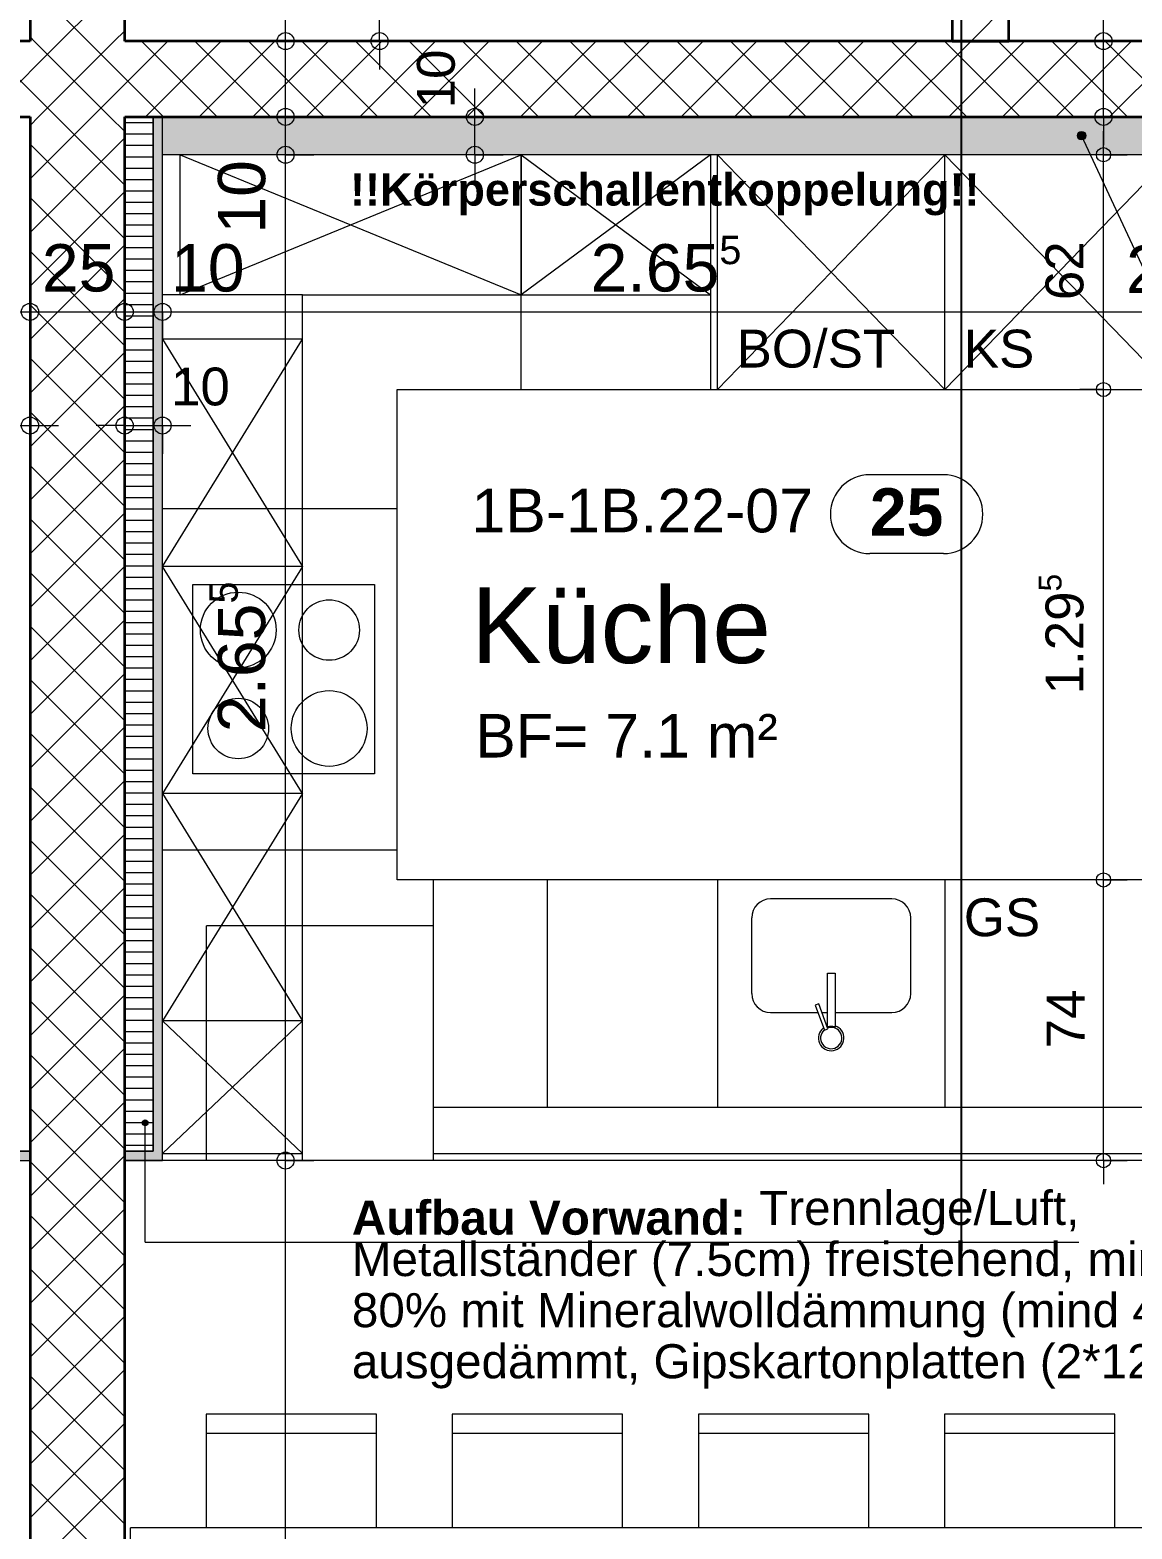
# Model space of a CAD drawing. Header units: metres. Extents: x 0.003 to 0.843, y 0.003 to 0.597.
# Drawn here: x 0.4719 to 0.5301, y 0.2022 to 0.2813 of the extents above; entities that cross this region are included whole.
import ezdxf

# ---------------------------------------------------------------- set-up
doc = ezdxf.new("R2010")
doc.units = ezdxf.units.M
for name, pattern in [('AUSGEZOGEN', [0]), ('LINIE_23', [0.0079, 0.004, -0.0013, 0, -0.0013, 0, -0.0013]), ('STRICHLINIE', [19.049999999999997, 12.7, -6.35]), ('STRICHPUNKT', [25.4, 12.7, -6.35, 0, -6.35])]:
    doc.linetypes.add(name, pattern=pattern)
for name, color, linetype, lineweight in [('Bauachsen grob', 7, 'STRICHPUNKT', 13), ('Detailmasse', 7, 'AUSGEZOGEN', 13), ('Kueche', 7, 'AUSGEZOGEN', 18), ('Leichtbauwaende', 7, 'AUSGEZOGEN', 18), ('Moebel', 253, 'AUSGEZOGEN', 13), ('Raumbezeichnung', 7, 'AUSGEZOGEN', 18), ('Sanitaer Vermassung', 251, 'AUSGEZOGEN', 18), ('Text Werkplan Ausfuehrung', 7, 'AUSGEZOGEN', 25), ('Wand Beton bewehrt', 7, 'AUSGEZOGEN', 35), ('Wand Mauerwerk tragend', 7, 'AUSGEZOGEN', 35), ('Werkplan- Ausfuehrungsmasse', 7, 'AUSGEZOGEN', 13)]:
    doc.layers.add(name, color=color, linetype=linetype, lineweight=lineweight)
doc.styles.add('ARIAL', font='ARIAL.TTF')

msp = doc.modelspace()

# ---------------------------------------------------------------- hatches: boundary and pattern name
at = {"layer": 'Leichtbauwaende', "linetype": 'AUSGEZOGEN', "lineweight": 13}
for color, points in [(9, [(0.4788599893637004, 0.2221199951022864), (0.4788599893637004, 0.2767399938814342), (0.4783599893748764, 0.2767399938814342), (0.4783599893748764, 0.2221199951022864)]), (254, [(0.4788599893637004, 0.2767399938814342), (0.4788599893637004, 0.2747399939261377), (0.5319599881768231, 0.2747399939261377), (0.5319599881768231, 0.2767399938814342)]), (9, [(0.4718599895201626, 0.2221199951022864), (0.4698599895648662, 0.2221199951022864), (0.4698599895648662, 0.2216199951134623), (0.4718599895201626, 0.2216199951134623)]), (9, [(0.4788599893637004, 0.2221199951022864), (0.4768599894084039, 0.2221199951022864), (0.4768599894084039, 0.2216199951134623), (0.4788599893637004, 0.2216199951134623)])]:
    msp.add_hatch(color=color, dxfattribs=at).paths.add_polyline_path(points)
at = {"layer": 'Text Werkplan Ausfuehrung', "linetype": 'AUSGEZOGEN', "lineweight": 13}
for points in [[(0.5271833247122121, 0.2757685235769121), (0.527534239204557, 0.2759317009419118), (0.5274266381736182, 0.2759709949174691)], [(0.5271833247122121, 0.2757685235769121), (0.5274266381736182, 0.2759709949174691), (0.527222618682944, 0.2758761246182279)], [(0.5272021972588862, 0.2756532312214877), (0.527534239204557, 0.2759317009419118), (0.5271833247122121, 0.2757685235769121)], [(0.5272021972588862, 0.2756532312214877), (0.5276102375892496, 0.2758429724472701), (0.527534239204557, 0.2759317009419118)], [(0.5272781950114533, 0.2755645040862378), (0.5276102375892496, 0.2758429724472701), (0.5272021972588862, 0.2756532312214877)], [(0.527222618682944, 0.2758761246182279), (0.5274266381736182, 0.2759709949174691), (0.5273113471775857, 0.2759521230029205)], [(0.5272781950114533, 0.2755645040862378), (0.5276291095037983, 0.2757276814512374), (0.5276102375892496, 0.2758429724472701)], [(0.5273857960479437, 0.2755252101258829), (0.5276291095037983, 0.2757276814512374), (0.5272781950114533, 0.2755645040862378)], [(0.5273857960479437, 0.2755252101258829), (0.5275898155386181, 0.2756200804251241), (0.5276291095037983, 0.2757276814512374)], [(0.5275898155386181, 0.2756200804251241), (0.5273857960479437, 0.2755252101258829), (0.5275010884033681, 0.2755440826725569)], [(0.4777948451647849, 0.2236199950687588), (0.478094844171954, 0.2236199950687588), (0.4780738441709566, 0.2236949950723211)], [(0.4777948451647849, 0.2236199950687588), (0.4780738441709566, 0.2236949950723211), (0.4778158451657823, 0.2236949950723211)], [(0.4778158451657823, 0.2235449960646472), (0.478094844171954, 0.2236199950687588), (0.4777948451647849, 0.2236199950687588)], [(0.4778158451657823, 0.2236949950723211), (0.4780738441709566, 0.2236949950723211), (0.4780198441760211, 0.2237489950748859)], [(0.4778158451657823, 0.2236949950723211), (0.4780198441760211, 0.2237489950748859), (0.4778698451683471, 0.2237489950748859)], [(0.4778158451657823, 0.2235449960646472), (0.4780738441709566, 0.2235449960646472), (0.478094844171954, 0.2236199950687588)], [(0.4778698451683471, 0.2234909960697117), (0.4780738441709566, 0.2235449960646472), (0.4778158451657823, 0.2235449960646472)], [(0.4778698451683471, 0.2237489950748859), (0.4780198441760211, 0.2237489950748859), (0.4779448451719095, 0.2237699950758834)], [(0.4778698451683471, 0.2234909960697117), (0.4780198441760211, 0.2234909960697117), (0.4780738441709566, 0.2235449960646472)], [(0.4780198441760211, 0.2234909960697117), (0.4778698451683471, 0.2234909960697117), (0.4779448451719095, 0.2234699960687143)]]:
    msp.add_hatch(color=7, dxfattribs=at).paths.add_polyline_path(points)

# ---------------------------------------------------------------- linework, layer by layer
at = {"layer": 'Bauachsen grob', "color": 32, "linetype": 'LINIE_23', "lineweight": 25, "true_color": 0xc36e14}
msp.add_line((0.5210599884204571, 0.01553999971970916), (0.5210599884204571, 0.5826399870440364), dxfattribs=at)
at = {"layer": 'Detailmasse', "color": 240, "linetype": 'AUSGEZOGEN', "lineweight": 13}
for p, q in [((0.495359988994897, 0.2767399938814342), (0.495359988994897, 0.2782399938944727)), ((0.495359988994897, 0.2767399938814342), (0.4938599889818585, 0.2767399938814342)), ((0.495359988994897, 0.2767399938814342), (0.4968599859866953, 0.2767399938814342)), ((0.495359988994897, 0.2767399938814342), (0.495359988994897, 0.2767399938814342)), ((0.495359988994897, 0.2747399939261377), (0.495359988994897, 0.2767399938814342)), ((0.495359988994897, 0.2747399939261377), (0.4938599889818585, 0.2747399939261377)), ((0.495359988994897, 0.2747399939261377), (0.4968599859866953, 0.2747399939261377)), ((0.495359988994897, 0.2747399939261377), (0.495359988994897, 0.2747399939261377)), ((0.495359988994897, 0.2747399939261377), (0.495359988994897, 0.2732399969343395)), ((0.4718599895201626, 0.26043987120054), (0.4718599895201626, 0.2619398712135785)), ((0.4768599894084039, 0.26043987120054), (0.4768599894084039, 0.2619398712135785)), ((0.4788599893637004, 0.26043987120054), (0.4788599893637004, 0.2619398712135785)), ((0.469859989564866, 0.26043987120054), (0.4718599895201626, 0.26043987120054)), ((0.4718599895201626, 0.26043987120054), (0.4718599895201626, 0.2589398742087418)), ((0.4718599895201626, 0.26043987120054), (0.4718599895201626, 0.26043987120054)), ((0.4718599895201626, 0.26043987120054), (0.4733599895332011, 0.26043987120054)), ((0.4768599894084039, 0.26043987120054), (0.4753599924166057, 0.26043987120054)), ((0.4768599894084039, 0.26043987120054), (0.4768599894084039, 0.2589398742087418)), ((0.4768599894084039, 0.26043987120054), (0.4768599894084039, 0.26043987120054)), ((0.4768599894084039, 0.26043987120054), (0.4788599893637004, 0.26043987120054)), ((0.4788599893637004, 0.26043987120054), (0.4788599893637004, 0.2589398742087418)), ((0.4788599893637004, 0.26043987120054), (0.4788599893637004, 0.26043987120054)), ((0.4788599893637004, 0.26043987120054), (0.4803599893767389, 0.26043987120054))]:
    msp.add_line(p, q, dxfattribs=at)
for centre in [(0.495359988994897, 0.2767399938814342), (0.495359988994897, 0.2747399939261377), (0.4718599895201626, 0.26043987120054), (0.4768599894084039, 0.26043987120054), (0.4788599893637004, 0.26043987120054)]:
    msp.add_circle(centre, 0.0004500000039115548, dxfattribs=at)
at = {"layer": 'Kueche', "color": 7, "linetype": 'STRICHPUNKT', "lineweight": 18}
for p, q in [((0.4797999893426901, 0.2673399940915406), (0.4797999893426901, 0.2747399939261377)), ((0.4797999893426901, 0.2747399939261377), (0.4977999889403589, 0.2673399940915406)), ((0.4797999893426901, 0.2673399940915406), (0.4977999889403589, 0.2747399939261377)), ((0.4977999889403589, 0.2747399939261377), (0.4977999889403589, 0.2673399940915406)), ((0.4977999889403589, 0.2747399939261377), (0.5077999887168413, 0.2673399940915406)), ((0.5077999887168413, 0.2747399939261377), (0.4977999889403589, 0.2673399940915406)), ((0.4862599891982974, 0.2673399940915406), (0.4788599893637004, 0.2673399940915406)), ((0.4862599891982974, 0.2216199951134623), (0.4862599891982974, 0.2673399940915406)), ((0.4862599891982974, 0.2673399940915406), (0.5077999887168413, 0.2673399940915406)), ((0.4862599891982974, 0.2649999941438437), (0.4788599893637004, 0.2649999941438437)), ((0.4788599893637004, 0.2649999941438437), (0.4862599891982974, 0.2529999944120646)), ((0.4788599893637004, 0.2529999944120646), (0.4862599891982974, 0.2649999941438437)), ((0.4862599891982974, 0.2529999944120646), (0.4788599893637004, 0.2529999944120646)), ((0.4862599891982974, 0.2529999944120646), (0.4788599893637004, 0.2409999946802855)), ((0.4862599891982974, 0.2409999946802855), (0.4788599893637004, 0.2529999944120646)), ((0.4862599891982974, 0.2409999946802855), (0.4788599893637004, 0.2409999946802855)), ((0.4788599893637004, 0.2409999946802855), (0.4862599891982974, 0.2289999949485064)), ((0.4862599891982974, 0.2409999946802855), (0.4788599893637004, 0.2289999949485064)), ((0.4862599891982974, 0.2289999949485064), (0.4788599893637004, 0.2289999949485064)), ((0.4788599893637004, 0.2289999949485064), (0.4862599891982974, 0.2219999951049686)), ((0.4788599893637004, 0.2219999951049686), (0.4862599891982974, 0.2289999949485064)), ((0.4788599893637004, 0.2219999951049686), (0.4862599891982974, 0.2219999951049686))]:
    msp.add_line(p, q, dxfattribs=at)
at = {"layer": 'Kueche', "color": 7, "linetype": 'STRICHLINIE', "lineweight": 18}
for p, q in [((0.4977999889403589, 0.2623399942032993), (0.4977999889403589, 0.2747399939261377)), ((0.4912599890865388, 0.2560399943441153), (0.4788599893637004, 0.2560399943441153)), ((0.4788599893637004, 0.2380399947464466), (0.4912599890865388, 0.2380399947464466)), ((0.4931799890436238, 0.2216199951134623), (0.4931799890436238, 0.2364399947822094)), ((0.4991799889095134, 0.2364399947822094), (0.4991799889095134, 0.2244399950504303)), ((0.5081799887083478, 0.2364399947822094), (0.5081799887083478, 0.2244399950504303)), ((0.5081799887083478, 0.2364399947822094), (0.5081799887083478, 0.2244399950504303)), ((0.5201799884401267, 0.2364399947822094), (0.5201799884401267, 0.2244399950504303)), ((0.4811799893118449, 0.2216199951134623), (0.4811799893118449, 0.2340199948363006)), ((0.4931799890436238, 0.2340199948363006), (0.4811799893118449, 0.2340199948363006)), ((0.4931799890436238, 0.2244399950504303), (0.5321799881719057, 0.2244399950504303)), ((0.4931799890436238, 0.2219999951049686), (0.5321799881719058, 0.2219999951049686))]:
    msp.add_line(p, q, dxfattribs=at)
at = {"layer": 'Kueche', "color": 7, "linetype": 'AUSGEZOGEN', "lineweight": 18}
for p, q in [((0.5077999887168413, 0.2747399939261377), (0.5077999887168413, 0.2623399942032993)), ((0.5081799887083478, 0.2623399942032993), (0.5081799887083478, 0.2747399939261377)), ((0.5081799887083478, 0.2747399939261377), (0.5201799884401267, 0.2623399942032993)), ((0.5201799884401267, 0.2747399939261377), (0.5081799887083478, 0.2623399942032993)), ((0.5201799884401267, 0.2623399942032993), (0.5201799884401267, 0.2747399939261377)), ((0.5201799884401267, 0.2747399939261377), (0.5321799881719058, 0.2623399942032993)), ((0.5201799884401267, 0.2623399942032993), (0.5321799881719058, 0.2747399939261377)), ((0.5173799885027165, 0.2354399948045621), (0.5109799886457687, 0.2354399948045607)), ((0.5099799886681093, 0.2304399949163285), (0.5099799886681192, 0.2344399948269125)), ((0.5183799884803549, 0.2304399949163285), (0.5183799884803648, 0.2344399948269125)), ((0.5139799885787095, 0.2286654289160147), (0.5139799885787095, 0.2315137197523063)), ((0.5139799885787095, 0.2315137197523063), (0.5143799885697665, 0.2315137197522691)), ((0.5143799885697665, 0.2315137197522691), (0.5143799885697677, 0.2286654289159774)), ((0.5135240046283103, 0.2298946146079002), (0.5133360661115071, 0.2298262105901031)), ((0.5133360661115071, 0.2298262105901031), (0.5138152614656241, 0.2285096321809324)), ((0.5140004583368545, 0.2285855688176125), (0.5135240046283103, 0.2298946146079002)), ((0.51097998864576, 0.2294399949386989), (0.5134766371089597, 0.2294399949387421)), ((0.5136894726640128, 0.2294399949387599), (0.5139799885787095, 0.2294399949386302)), ((0.5143799885697677, 0.2294399949387412), (0.517379988502709, 0.2294399949386794)), ((0.5173799885027169, 0.2294399949386712), (0.5173799885027169, 0.2294399949386712)), ((0.513815261461992, 0.2285096321794422), (0.5140004583368545, 0.2285855688176125)), ((0.5139679283967704, 0.2286749441154075), (0.5139799885787072, 0.2286799395954199)), ((0.5140083534176841, 0.2286764029957176), (0.5139799885787095, 0.2286654289160147)), ((0.5143799885697677, 0.2286654289159774), (0.5143516237284066, 0.228676402995699))]:
    msp.add_line(p, q, dxfattribs=at)
at = {"layer": 'Kueche', "color": 7, "linetype": 'AUSGEZOGEN', "lineweight": 13}
for p, q in [((0.4912599890865388, 0.2364399947822094), (0.4912599890865388, 0.2623399942032993)), ((0.4912599890865388, 0.2623399942032993), (0.5325599881634122, 0.2623399942032993)), ((0.4804599893279377, 0.2520399944335223), (0.490059989113361, 0.2520399944335223)), ((0.4804599893279377, 0.2420399946570397), (0.4804599893279377, 0.2520399944335223)), ((0.490059989113361, 0.2520399944335223), (0.490059989113361, 0.2420399946570397)), ((0.490059989113361, 0.2420399946570397), (0.4804599893279377, 0.2420399946570397)), ((0.5325599881634122, 0.2364399947822094), (0.4912599890865388, 0.2364399947822094)), ((0.4161599907651544, 0.2216199951134623), (0.4718599895201626, 0.2216199951134623)), ((0.5325599881634122, 0.2216199951134623), (0.4768599894084039, 0.2216199951134623))]:
    msp.add_line(p, q, dxfattribs=at)
for centre, radius in [((0.4828599892742932, 0.2496399944871663), 0.001999999955296517), ((0.4876599891670048, 0.2496399944871663), 0.001599999964237213), ((0.4876599891670048, 0.2444399946033954), 0.001999999955296517), ((0.4828599892742932, 0.2444399946033954), 0.001599999964237213)]:
    msp.add_circle(centre, radius, dxfattribs=at)
at = {"layer": 'Kueche', "color": 7, "linetype": 'AUSGEZOGEN', "lineweight": 18}
for centre, radius, start, end in [((0.5109799886457763, 0.2344399948268473), 0.0009999999776482583, 90.00001001310517, 179.9999942727123), ((0.517379988502725, 0.2344399948269783), 0.0009999999776482583, 5.349557904768093e-05, 90.00000819187498), ((0.5109799886457664, 0.2304399949162638), 0.0009999999776482583, 180.0000826398204, 270.0000783149969), ((0.517379988502715, 0.2304399949163944), 0.0009999999776482583, 270.0000783150032, 6.033468006490831e-05), ((0.5141799885742634, 0.2280923135683583), 0.0006704687350138557, 127.3554516170562, 72.64454838299244), ((0.5141799885742454, 0.2280923135683583), 0.0005641439269301107, 130.7639961352766, 110.0000000000202), ((0.5141799885742454, 0.2280923135683583), 0.0006704687350138557, 107.3554516170487, 110.0000000000333), ((0.5141799885742634, 0.2282327757052502), 0.0004756719538802008, 68.84902340485522, 111.1509765952007)]:
    msp.add_arc(centre, radius, start, end, dxfattribs=at)
at = {"layer": 'Leichtbauwaende', "color": 7, "linetype": 'AUSGEZOGEN', "lineweight": 13}
for p, q in [((0.4718599895201626, 0.2767399938814342), (0.4703599895536902, 0.2767399938814342)), ((0.4718599895201627, 0.2221199951022864), (0.4718599895201626, 0.2767399938814342)), ((0.4783599893748764, 0.2767399938814342), (0.4768599894084039, 0.2767399938814342)), ((0.4768599894084039, 0.2767399938814342), (0.4768599894084039, 0.2221199951022864)), ((0.4783599881951059, 0.2764199939213703), (0.4768629882285665, 0.2764199938559343)), ((0.4783599893748764, 0.2221199951022864), (0.4783599893748764, 0.2767399938814342)), ((0.4783599882213327, 0.2758199939347813), (0.4768629882547933, 0.2758199938693454)), ((0.4783599882475595, 0.2752199939481924), (0.4768629882810201, 0.2752199938827564)), ((0.5319599881768231, 0.2747399939261377), (0.4788599893637004, 0.2747399939261377)), ((0.4783599882737863, 0.2746199939616034), (0.4768629883072468, 0.2746199938961674)), ((0.4783599883000133, 0.2740199939750145), (0.4768629883334737, 0.2740199939095785)), ((0.47835998832624, 0.2734199939884255), (0.4768629883597006, 0.2734199939229895)), ((0.4783599883524668, 0.2728199940018365), (0.4768629883859273, 0.2728199939364006)), ((0.4783599883786938, 0.2722199940152476), (0.4768629884121542, 0.2722199939498116)), ((0.4783599884049205, 0.2716199940286587), (0.4768629884383811, 0.2716199939632227)), ((0.4783599884311472, 0.2710199940420697), (0.4768629884646078, 0.2710199939766337)), ((0.4783599884573742, 0.2704199940554807), (0.4768629884908346, 0.2704199939900447)), ((0.4783599884836011, 0.2698199940688918), (0.4768629885170617, 0.2698199940034558)), ((0.4783599885098279, 0.2692199940823028), (0.4768629885432885, 0.2692199940168669)), ((0.4783599885360548, 0.2686199940957139), (0.4768629885695152, 0.2686199940302779)), ((0.4783599885622815, 0.2680199941091249), (0.4768629885957421, 0.2680199940436889)), ((0.4783599885885084, 0.267419994122536), (0.476862988621969, 0.2674199940571)), ((0.4783599886147352, 0.266819994135947), (0.4768629886481957, 0.266819994070511)), ((0.478359988640962, 0.266219994149358), (0.4768629886744226, 0.2662199940839221)), ((0.4783599886671889, 0.2656199941627691), (0.4768629887006495, 0.2656199940973331)), ((0.4783599886934156, 0.2650199941761802), (0.4768629887268762, 0.2650199941107442)), ((0.4783599887196424, 0.2644199941895912), (0.476862988753103, 0.2644199941241552)), ((0.4783599887458693, 0.2638199942030022), (0.4768629887793299, 0.2638199941375662)), ((0.4783599887720961, 0.2632199942164133), (0.4768629888055568, 0.2632199941509773)), ((0.4783599887983229, 0.2626199942298243), (0.4768629888317836, 0.2626199941643884)), ((0.4783599888245499, 0.2620199942432354), (0.4768629888580105, 0.2620199941777994)), ((0.4783599888507767, 0.2614199942566464), (0.4768629888842373, 0.2614199941912104)), ((0.4783599888770035, 0.2608199942700575), (0.4768629889104641, 0.2608199942046215)), ((0.4783599889032303, 0.2602199942834685), (0.4768629889366908, 0.2602199942180325)), ((0.4783599889294572, 0.2596199942968795), (0.4768629889629177, 0.2596199942314437)), ((0.478359988955684, 0.2590199943102906), (0.4768629889891446, 0.2590199942448547)), ((0.4783599889819108, 0.2584199943237017), (0.4768629890153713, 0.2584199942582658)), ((0.4783599890081376, 0.2578199943371127), (0.4768629890415982, 0.2578199942716768)), ((0.4783599890343645, 0.2572199943505237), (0.4768629890678251, 0.2572199942850878)), ((0.4783599890605913, 0.2566199943639348), (0.4768629890940518, 0.2566199942984989)), ((0.4783599890868183, 0.2560199943773458), (0.4768629891202786, 0.25601999431191)), ((0.4783599891130451, 0.2554199943907569), (0.4768629891465057, 0.2554199943253209)), ((0.4783599891392719, 0.254819994404168), (0.4768629891727325, 0.254819994338732)), ((0.4783599891654987, 0.254219994417579), (0.4768629891989592, 0.254219994352143)), ((0.4783599891917255, 0.25361999443099), (0.4768629892251861, 0.253619994365554)), ((0.4783599892179524, 0.2530199944444011), (0.476862989251413, 0.2530199943789651)), ((0.4783599892441792, 0.2524199944578121), (0.4768629892776397, 0.2524199943923762)), ((0.4783599893748764, 0.2494199945248674), (0.4768629894087739, 0.2494199944594314)), ((0.4783599893748764, 0.227219995021076), (0.4768629903791667, 0.2272199949556401)), ((0.4783599893748764, 0.226619995034487), (0.4768629904053936, 0.2266199949690511)), ((0.4783599893748764, 0.2260199950478981), (0.4768629904316204, 0.2260199949824622)), ((0.4783599893748764, 0.2254199950613091), (0.4768629904578472, 0.2254199949958732)), ((0.4783599893748764, 0.2248199950747202), (0.4768629904840741, 0.2248199950092843)), ((0.4783599893748764, 0.2242199950881312), (0.476862990510301, 0.2242199950226953)), ((0.4783599893748764, 0.2236199951015423), (0.4768629905365278, 0.2236199950361064)), ((0.4783599893748764, 0.2230199951149532), (0.4768629905627545, 0.2230199950495174)), ((0.4703599895536902, 0.2221199951022864), (0.4718599895201627, 0.2221199951022864)), ((0.4768599894084039, 0.2221199951022864), (0.4783599893748764, 0.2221199951022864)), ((0.4783599893748764, 0.2224199951283644), (0.4768629905889814, 0.2224199950629284))]:
    msp.add_line(p, q, dxfattribs=at)
at = {"layer": 'Leichtbauwaende', "color": 7, "linetype": 'AUSGEZOGEN', "lineweight": 18}
for p, q in [((0.4788599893637004, 0.2767399938814342), (0.4783599893748764, 0.2767399938814342)), ((0.4783599893748764, 0.2767399938814342), (0.4783599893748764, 0.2221199951022864)), ((0.4788599893637004, 0.2747399939261377), (0.4788599893637004, 0.2767399938814342)), ((0.4788599893637004, 0.2221199951022864), (0.4788599893637004, 0.2747399939261377)), ((0.4718599895201626, 0.2221199951022864), (0.4703599895536902, 0.2221199951022864)), ((0.4718599895201626, 0.2216199951134623), (0.4718599895201626, 0.2221199951022864)), ((0.4783599893748764, 0.2221199951022864), (0.4768599894084039, 0.2221199951022864)), ((0.4768599894084039, 0.2221199951022864), (0.4768599894084039, 0.2216199951134623)), ((0.4788599893637004, 0.2216199951134623), (0.4788599893637004, 0.2221199951022864)), ((0.4698599895648662, 0.2216199951134623), (0.4718599895201626, 0.2216199951134623)), ((0.4768599894084039, 0.2216199951134623), (0.4788599893637004, 0.2216199951134623))]:
    msp.add_line(p, q, dxfattribs=at)
at = {"layer": 'Leichtbauwaende', "color": 7, "linetype": 'AUSGEZOGEN', "lineweight": 13}
for points in [[(0.478359989270406, 0.2518199944712232), (0.4783599893748764, 0.2518199944712232), (0.4768629893038666, 0.2518199944057872)], [(0.4783599892966329, 0.2512199944846342), (0.4783599893748764, 0.2512199944846342), (0.4768629893300935, 0.2512199944191983)], [(0.4783599893228597, 0.2506199944980453), (0.4783599893748764, 0.2506199944980453), (0.4768629893563202, 0.2506199944326093)], [(0.4783599893490864, 0.2500199945114563), (0.4783599893748764, 0.2500199945114563), (0.476862989382547, 0.2500199944460204)], [(0.4783599894015402, 0.2488199945382784), (0.4783599893748764, 0.2488199945382784), (0.4768629894350008, 0.2488199944728425)], [(0.478359989427767, 0.2482199945516894), (0.4783599893748764, 0.2482199945516894), (0.4768629894612276, 0.2482199944862535)], [(0.4783599894539939, 0.2476199945651005), (0.4783599893748764, 0.2476199945651005), (0.4768629894874545, 0.2476199944996646)], [(0.4783599894802207, 0.2470199945785115), (0.4783599893748764, 0.2470199945785115), (0.4768629895136812, 0.2470199945130756)], [(0.4783599895064475, 0.2464199945919226), (0.4783599893748764, 0.2464199945919226), (0.4768629895399081, 0.2464199945264867)], [(0.4783599895326743, 0.2458199946053336), (0.4783599893748764, 0.2458199946053336), (0.4768629895661349, 0.2458199945398977)], [(0.4783599895589012, 0.2452199946187447), (0.4783599893748764, 0.2452199946187446), (0.4768629895923617, 0.2452199945533087)], [(0.478359989585128, 0.2446199946321557), (0.4783599893748764, 0.2446199946321557), (0.4768629896185886, 0.2446199945667198)], [(0.4783599896113548, 0.2440199946455668), (0.4783599893748764, 0.2440199946455668), (0.4768629896448153, 0.2440199945801308)], [(0.4783599896375816, 0.2434199946589779), (0.4783599893748764, 0.2434199946589778), (0.4768629896710421, 0.2434199945935419)], [(0.4783599896638085, 0.2428199946723889), (0.4783599893748764, 0.2428199946723889), (0.4768629896972692, 0.2428199946069529)], [(0.4783599896900353, 0.2422199946857999), (0.4783599893748764, 0.2422199946857999), (0.4768629897234958, 0.242219994620364)], [(0.4783599897162623, 0.2416199946992109), (0.4783599893748764, 0.2416199946992109), (0.4768629897497226, 0.241619994633775)], [(0.4783599897424891, 0.241019994712622), (0.4783599893748764, 0.241019994712622), (0.4768629897759497, 0.2410199946471861)], [(0.4783599897687159, 0.240419994726033), (0.4783599893748764, 0.240419994726033), (0.4768629898021765, 0.2404199946605971)], [(0.4783599897949427, 0.2398199947394441), (0.4783599893748764, 0.2398199947394441), (0.4768629898284032, 0.2398199946740081)], [(0.4783599898211695, 0.2392199947528551), (0.4783599893748764, 0.2392199947528551), (0.4768629898546301, 0.2392199946874192)], [(0.4783599898473964, 0.2386199947662662), (0.4783599893748764, 0.2386199947662662), (0.476862989880857, 0.2386199947008302)], [(0.4783599898736232, 0.2380199947796772), (0.4783599893748764, 0.2380199947796772), (0.4768629899070837, 0.2380199947142413)], [(0.47835998989985, 0.2374199947930883), (0.4783599893748764, 0.2374199947930883), (0.4768629899333106, 0.2374199947276523)], [(0.4783599899260769, 0.2368199948064993), (0.4783599893748764, 0.2368199948064993), (0.4768629899595374, 0.2368199947410634)], [(0.4783599899523037, 0.2362199948199104), (0.4783599893748764, 0.2362199948199104), (0.4768629899857642, 0.2362199947544744)], [(0.4783599899785304, 0.2356199948333214), (0.4783599893748764, 0.2356199948333214), (0.476862990011991, 0.2356199947678855)], [(0.4783599900047573, 0.2350199948467325), (0.4783599893748764, 0.2350199948467325), (0.476862990038218, 0.2350199947812965)], [(0.4783599900309843, 0.2344199948601435), (0.4783599893748764, 0.2344199948601435), (0.4768629900644448, 0.2344199947947075)], [(0.478359990057211, 0.2338199948735545), (0.4783599893748764, 0.2338199948735545), (0.4768629900906716, 0.2338199948081186)], [(0.4783599900834379, 0.2332199948869656), (0.4783599893748764, 0.2332199948869655), (0.4768629901168984, 0.2332199948215296)], [(0.4783599901096647, 0.2326199949003766), (0.4783599893748764, 0.2326199949003765), (0.4768629901431252, 0.2326199948349407)], [(0.4783599901358915, 0.2320199949137877), (0.4783599893748764, 0.2320199949137876), (0.4768629901693521, 0.2320199948483517)], [(0.4783599901621183, 0.2314199949271987), (0.4783599893748764, 0.2314199949271987), (0.4768629901955789, 0.2314199948617628)], [(0.4783599901883452, 0.2308199949406098), (0.4783599893748764, 0.2308199949406097), (0.4768629902218057, 0.2308199948751738)], [(0.478359990214572, 0.2302199949540208), (0.4783599893748764, 0.2302199949540208), (0.4768629902480326, 0.2302199948885849)], [(0.4783599902407988, 0.2296199949674319), (0.4783599893748764, 0.2296199949674318), (0.4768629902742594, 0.2296199949019959)], [(0.4783599902670256, 0.2290199949808429), (0.4783599893748764, 0.2290199949808429), (0.4768629903004861, 0.2290199949154069)], [(0.4783599902932527, 0.228419994994254), (0.4783599893748764, 0.228419994994254), (0.4768629903267132, 0.228419994928818)], [(0.4783599903194794, 0.227819995007665), (0.4783599893748764, 0.227819995007665), (0.47686299035294, 0.227819994942229)]]:
    msp.add_lwpolyline(points, dxfattribs=at)
at = {"layer": 'Moebel', "color": 253, "linetype": 'AUSGEZOGEN', "lineweight": 13}
for p, q in [((0.4811599893122915, 0.2082299954127521), (0.4811599893122915, 0.2022299955468625)), ((0.4901599891111257, 0.2082299954127521), (0.4811599893122915, 0.2082299954127521)), ((0.4901599891111257, 0.2022299955468625), (0.4901599891111257, 0.2082299954127521)), ((0.4941599890217189, 0.2082299954127521), (0.4941599890217189, 0.2022299955468625)), ((0.503159988820553, 0.2082299954127521), (0.4941599890217189, 0.2082299954127521)), ((0.503159988820553, 0.2022299955468625), (0.503159988820553, 0.2082299954127521)), ((0.5071599887311462, 0.2082299954127521), (0.5071599887311462, 0.2022299955468625)), ((0.5161599885299805, 0.2082299954127521), (0.5071599887311462, 0.2082299954127521)), ((0.5161599885299805, 0.2022299955468625), (0.5161599885299805, 0.2082299954127521)), ((0.5201599884405735, 0.2082299954127521), (0.5201599884405735, 0.2022299955468625)), ((0.5291599882394078, 0.2082299954127521), (0.5201599884405735, 0.2082299954127521)), ((0.5291599882394078, 0.2022299955468625), (0.5291599882394078, 0.2082299954127521)), ((0.4811599893122915, 0.2072299954351038), (0.4901599891111257, 0.2072299954351038)), ((0.4941599890217189, 0.2072299954351038), (0.503159988820553, 0.2072299954351038)), ((0.5071599887311462, 0.2072299954351038), (0.5161599885299805, 0.2072299954351038)), ((0.5201599884405735, 0.2072299954351038), (0.5291599882394078, 0.2072299954351038)), ((0.4771599894016983, 0.1862299959044903), (0.4771599894016983, 0.2022299955468625)), ((0.5331599881500009, 0.2022299955468625), (0.4771599894016983, 0.2022299955468625))]:
    msp.add_line(p, q, dxfattribs=at)
at = {"layer": 'Sanitaer Vermassung', "color": 240, "linetype": 'AUSGEZOGEN', "lineweight": 13}
for q in [(0.4903267652505016, 0.2871399936489761), (0.4888267652374629, 0.2807399937920272), (0.4918267622422998, 0.2807399937920272), (0.4903267652505016, 0.2807399937920272), (0.4903267652505016, 0.279239996800229)]:
    msp.add_line((0.4903267652505016, 0.2807399937920272), q, dxfattribs=at)
msp.add_circle((0.4903267652505016, 0.2807399937920272), 0.0004500000039115548, dxfattribs=at)
at = {"layer": 'Text Werkplan Ausfuehrung', "color": 7, "linetype": 'AUSGEZOGEN', "lineweight": 13}
for p, q in [((0.5272021972588862, 0.2756532312214877), (0.5272021972588862, 0.2756532312214877)), ((0.5273113471775857, 0.2759521230029205), (0.5273113471775857, 0.2759521230029205)), ((0.5345753857624069, 0.2603307395961469), (0.5274062181089523, 0.2757481021528542)), ((0.5275010884033681, 0.2755440826725569), (0.5275010884033681, 0.2755440826725569)), ((0.5276102375892496, 0.2758429724472701), (0.5276102375892496, 0.2758429724472701)), ((0.4777948451647849, 0.2236199950687588), (0.4777948451647849, 0.2236199950687588)), ((0.4779448451719095, 0.2237699950758834), (0.4779448451719095, 0.2237699950758834)), ((0.4779448451719095, 0.2173199952095747), (0.4779448451719095, 0.2236199950687588)), ((0.4779448451719095, 0.2234699960687143), (0.4779448451719095, 0.2234699960687143)), ((0.478094844171954, 0.2236199950687588), (0.478094844171954, 0.2236199950687588)), ((0.4779448451719095, 0.2173199952095747), (0.5272523627775832, 0.2173199952095747))]:
    msp.add_line(p, q, dxfattribs=at)
at = {"layer": 'Text Werkplan Ausfuehrung', "color": 240, "linetype": 'AUSGEZOGEN', "lineweight": 13}
for p, q in [((0.5201015195949451, 0.2578395809205463), (0.5162167992694752, 0.2578395809205463)), ((0.5201015195949451, 0.2536729144128254), (0.5162167992694752, 0.2536729144128254))]:
    msp.add_line(p, q, dxfattribs=at)
at = {"layer": 'Text Werkplan Ausfuehrung', "color": 7, "linetype": 'AUSGEZOGEN', "lineweight": 13}
for centre, radius in [((0.5274062181089523, 0.2757481021528542), 0.0002250000019557774), ((0.4779448451719095, 0.2236199950687588), 0.0001500000071246177)]:
    msp.add_circle(centre, radius, dxfattribs=at)
at = {"layer": 'Text Werkplan Ausfuehrung', "color": 240, "linetype": 'AUSGEZOGEN', "lineweight": 13}
for centre, start, end in [((0.5162167992694752, 0.2557562476666858), 90, 270), ((0.5201015195949451, 0.2557562476666858), 270, 90)]:
    msp.add_arc(centre, 0.002083333253860474, start, end, dxfattribs=at)
at = {"layer": 'Wand Beton bewehrt', "color": 7, "linetype": 'AUSGEZOGEN', "lineweight": 35}
for p, q in [((0.4718599895201626, 0.286039993673563), (0.4718599895201626, 0.2807399937920272)), ((0.4768599894084039, 0.2807399937920272), (0.4768599894084039, 0.286039993673563)), ((0.4718599895201626, 0.2807399937920272), (0.4281599904969334, 0.2807399937920272)), ((0.5205599884316332, 0.2807399937920272), (0.4768599894084039, 0.2807399937920272)), ((0.5235599883645778, 0.2807399937920272), (0.5205599884316332, 0.2807399937920272)), ((0.5323599881678825, 0.2807399937920272), (0.5235599883645778, 0.2807399937920272)), ((0.4703599895536902, 0.2767399938814342), (0.4718599895201626, 0.2767399938814342)), ((0.4718599895201626, 0.2767399938814342), (0.4718599895201626, 0.2221199951022864)), ((0.4768599894084039, 0.2767399938814342), (0.4783599893748764, 0.2767399938814342)), ((0.4768599894084039, 0.2221199951022864), (0.4768599894084039, 0.2767399938814342)), ((0.4783599893748764, 0.2767399938814342), (0.4788599893637004, 0.2767399938814342)), ((0.4788599893637004, 0.2767399938814342), (0.5319599881768231, 0.2767399938814342)), ((0.4718599895201626, 0.2221199951022864), (0.4718599895201626, 0.2216199951134623)), ((0.4768599894084039, 0.2216199951134623), (0.4768599894084039, 0.2221199951022864)), ((0.4718599895201626, 0.2216199951134623), (0.4718599895201626, 0.1668399963378907)), ((0.4768599894084039, 0.1668399963378907), (0.4768599894084039, 0.2216199951134623))]:
    msp.add_line(p, q, dxfattribs=at)
at = {"layer": 'Wand Beton bewehrt', "color": 7, "linetype": 'AUSGEZOGEN', "lineweight": 13}
for p, q in [((0.4718599895201625, 0.2837920475919799), (0.4749120433201151, 0.2807399937920272)), ((0.4732551889812163, 0.2767399938814342), (0.4692551890706233, 0.2807399937920272)), ((0.4694789471734554, 0.2767399938814342), (0.4734789470840485, 0.2807399937920272)), ((0.4718599895201625, 0.2809636204672337), (0.472083616195369, 0.2807399937920272)), ((0.4760836161059626, 0.2767399938814342), (0.4720836161953695, 0.2807399937920272)), ((0.4723073742982015, 0.2767399938814342), (0.4763073742087944, 0.2807399937920272)), ((0.4789120432307087, 0.2767399938814342), (0.4749120433201158, 0.2807399937920272)), ((0.4751358014229479, 0.2767399938814342), (0.4791358013335408, 0.2807399937920272)), ((0.4817404703554549, 0.2767399938814342), (0.4777404704448618, 0.2807399937920272)), ((0.4779642285476939, 0.2767399938814342), (0.481964228458287, 0.2807399937920272)), ((0.4845688974802012, 0.2767399938814342), (0.4805688975696082, 0.2807399937920272)), ((0.4807926556724402, 0.2767399938814342), (0.4847926555830331, 0.2807399937920272)), ((0.4873973246049474, 0.2767399938814342), (0.4833973246943544, 0.2807399937920272)), ((0.4836210827971865, 0.2767399938814342), (0.4876210827077795, 0.2807399937920272)), ((0.4902257517296937, 0.2767399938814342), (0.4862257518191005, 0.2807399937920272)), ((0.4864495099219326, 0.2767399938814342), (0.4904495098325255, 0.2807399937920272)), ((0.4930541788544396, 0.2767399938814342), (0.4890541789438468, 0.2807399937920272)), ((0.489277937046679, 0.2767399938814342), (0.4932779369572719, 0.2807399937920272)), ((0.495882605979186, 0.2767399938814342), (0.4918826060685929, 0.2807399937920272)), ((0.4921063641714249, 0.2767399938814342), (0.4961063640820181, 0.2807399937920272)), ((0.4987110331039322, 0.2767399938814342), (0.4947110331933393, 0.2807399937920272)), ((0.4949347912961712, 0.2767399938814342), (0.4989347912067642, 0.2807399937920272)), ((0.5015394602286785, 0.2767399938814342), (0.4975394603180854, 0.2807399937920272)), ((0.4977632184209175, 0.2767399938814342), (0.5017632183315106, 0.2807399937920272)), ((0.5043678873534246, 0.2767399938814342), (0.5003678874428317, 0.2807399937920272)), ((0.5005916455456637, 0.2767399938814342), (0.5045916454562566, 0.2807399937920272)), ((0.5071963144781708, 0.2767399938814342), (0.503196314567578, 0.2807399937920272)), ((0.50342007267041, 0.2767399938814342), (0.507420072581003, 0.2807399937920272)), ((0.5100247416029171, 0.2767399938814342), (0.5060247416923239, 0.2807399937920272)), ((0.5062484997951561, 0.2767399938814342), (0.5102484997057491, 0.2807399937920272)), ((0.5128531687276635, 0.2767399938814342), (0.5088531688170703, 0.2807399937920272)), ((0.5090769269199023, 0.2767399938814342), (0.5130769268304953, 0.2807399937920272)), ((0.5156815958524092, 0.2767399938814342), (0.5116815959418164, 0.2807399937920272)), ((0.5119053540446485, 0.2767399938814342), (0.5159053539552415, 0.2807399937920272)), ((0.5185100229771556, 0.2767399938814342), (0.5145100230665626, 0.2807399937920272)), ((0.5147337811693947, 0.2767399938814342), (0.5187337810799877, 0.2807399937920272)), ((0.5213384501019019, 0.2767399938814342), (0.517338450191309, 0.2807399937920272)), ((0.5175622082941411, 0.2767399938814342), (0.521562208204734, 0.2807399937920272)), ((0.5241668772266481, 0.2767399938814342), (0.5201668773160553, 0.2807399937920272)), ((0.5203906354188871, 0.2767399938814342), (0.5243906353294802, 0.2807399937920272)), ((0.5269953043513944, 0.2767399938814342), (0.5229953044408013, 0.2807399937920272)), ((0.5232190625436333, 0.2767399938814342), (0.5272190624542262, 0.2807399937920272)), ((0.5298237314761405, 0.2767399938814342), (0.5258237315655476, 0.2807399937920272)), ((0.5260474896683797, 0.2767399938814342), (0.5300474895789725, 0.2807399937920272)), ((0.5323599881678824, 0.2770321643144386), (0.5286521586902937, 0.2807399937920272)), ((0.5288759167931257, 0.2767399938814342), (0.5323599881678824, 0.2802240652561908)), ((0.4718599895201626, 0.2734641819786491), (0.4751358014229477, 0.2767399938814342)), ((0.4718599895201626, 0.2762926091033953), (0.4723073742982014, 0.2767399938814342))]:
    msp.add_line(p, q, dxfattribs=at)
for points in [[(0.4734789470840483, 0.2807399937920272), (0.4768599894084038, 0.2841210361163826), (0.4768599894084039, 0.2841210361163828)], [(0.4763073742087945, 0.2807399937920272), (0.4768599894084038, 0.2812926089916365), (0.4768599894084039, 0.2812926089916366)], [(0.4732551889812157, 0.2767399938814342), (0.4768599894084039, 0.273135193454246), (0.4768599894084039, 0.273135193454246)], [(0.476083616105962, 0.2767399938814342), (0.4768599894084039, 0.2759636205789923), (0.4768599894084039, 0.2759636205789922)], [(0.4718599895201626, 0.2706357548539029), (0.4768599894084039, 0.2756357547421441), (0.4768599894084039, 0.2756357547421442)], [(0.4718599895201626, 0.2753067662177411), (0.4768599894084039, 0.2703067663294997), (0.4768599894084039, 0.2703067663294997)], [(0.4718599895201626, 0.2678073277291567), (0.4768599894084039, 0.2728073276173979), (0.4768599894084039, 0.272807327617398)], [(0.4718599895201626, 0.2724783390929951), (0.4768599894084039, 0.2674783392047537), (0.4768599894084039, 0.2674783392047536)], [(0.4718599895201626, 0.2649789006044105), (0.4768599894084039, 0.2699789004926517), (0.4768599894084039, 0.2699789004926518)], [(0.4718599895201626, 0.2696499119682488), (0.4768599894084039, 0.2646499120800074), (0.4768599894084039, 0.2646499120800074)], [(0.4718599895201626, 0.2621504734796643), (0.4768599894084039, 0.2671504733679055), (0.4768599894084039, 0.2671504733679055)], [(0.4718599895201626, 0.2668214848435026), (0.4768599894084039, 0.2618214849552612), (0.4768599894084039, 0.2618214849552611)], [(0.4718599895201626, 0.259322046354918), (0.4768599894084039, 0.2643220462431592), (0.4768599894084039, 0.2643220462431593)], [(0.4718599895201626, 0.2639930577187564), (0.4768599894084039, 0.258993057830515), (0.4768599894084039, 0.258993057830515)], [(0.4718599895201626, 0.2564936192301719), (0.4768599894084039, 0.2614936191184131), (0.4768599894084039, 0.2614936191184131)], [(0.4718599895201626, 0.2611646305940101), (0.4768599894084039, 0.2561646307057687), (0.4768599894084039, 0.2561646307057686)], [(0.4718599895201626, 0.2536651921054257), (0.4768599894084039, 0.2586651919936669), (0.4768599894084039, 0.258665191993667)], [(0.4718599895201626, 0.2583362034692639), (0.4768599894084039, 0.2533362035810225), (0.4768599894084039, 0.2533362035810225)], [(0.4718599895201626, 0.2508367649806794), (0.4768599894084039, 0.2558367648689207), (0.4768599894084039, 0.2558367648689208)], [(0.4718599895201626, 0.2555077763445177), (0.4768599894084039, 0.2505077764562763), (0.4768599894084039, 0.2505077764562763)], [(0.4718599895201626, 0.2480083378559332), (0.4768599894084039, 0.2530083377441744), (0.4768599894084039, 0.2530083377441745)], [(0.4718599895201626, 0.2526793492197715), (0.4768599894084039, 0.2476793493315302), (0.4768599894084039, 0.2476793493315301)], [(0.4718599895201626, 0.2451799107311871), (0.4768599894084039, 0.2501799106194283), (0.4768599894084039, 0.2501799106194283)], [(0.4718599895201626, 0.2498509220950253), (0.4768599894084039, 0.2448509222067839), (0.4768599894084039, 0.2448509222067838)], [(0.4718599895201626, 0.2423514836064409), (0.4768599894084039, 0.2473514834946821), (0.4768599894084039, 0.2473514834946821)], [(0.4718599895201626, 0.2470224949702791), (0.4768599894084039, 0.2420224950820377), (0.4768599894084039, 0.2420224950820377)], [(0.4718599895201626, 0.2395230564816947), (0.4768599894084039, 0.2445230563699359), (0.4768599894084039, 0.2445230563699359)], [(0.4718599895201626, 0.244194067845533), (0.4768599894084039, 0.2391940679572917), (0.4768599894084039, 0.2391940679572916)], [(0.4718599895201626, 0.2366946293569485), (0.4768599894084039, 0.2416946292451897), (0.4768599894084039, 0.2416946292451898)], [(0.4718599895201626, 0.2413656407207867), (0.4768599894084039, 0.2363656408325453), (0.4768599894084039, 0.2363656408325452)], [(0.4718599895201626, 0.2338662022322024), (0.4768599894084039, 0.2388662021204436), (0.4768599894084039, 0.2388662021204436)], [(0.4718599895201626, 0.2385372135960405), (0.4768599894084039, 0.2335372137077991), (0.4768599894084039, 0.233537213707799)], [(0.4718599895201626, 0.2310377751074561), (0.4768599894084039, 0.2360377749956973), (0.4768599894084039, 0.2360377749956974)], [(0.4718599895201626, 0.2357087864712944), (0.4768599894084039, 0.230708786583053), (0.4768599894084039, 0.2307087865830529)], [(0.4718599895201626, 0.2282093479827099), (0.4768599894084039, 0.2332093478709511), (0.4768599894084039, 0.2332093478709512)], [(0.4718599895201626, 0.2328803593465483), (0.4768599894084039, 0.2278803594583069), (0.4768599894084039, 0.2278803594583068)], [(0.4718599895201626, 0.2253809208579638), (0.4768599894084039, 0.2303809207462049), (0.4768599894084039, 0.230380920746205)], [(0.4718599895201626, 0.2300519322218021), (0.4768599894084039, 0.2250519323335607), (0.4768599894084039, 0.2250519323335606)], [(0.4718599895201626, 0.2225524937332177), (0.4768599894084039, 0.2275524936214589), (0.4768599894084039, 0.2275524936214589)], [(0.4718599895201626, 0.2272235050970559), (0.4768599894084039, 0.2222235052088145), (0.4768599894084039, 0.2222235052088144)], [(0.4718599895201626, 0.2197240666084714), (0.4768599894084039, 0.2247240664967126), (0.4768599894084039, 0.2247240664967126)], [(0.4718599895201626, 0.2243950779723098), (0.4768599894084039, 0.2193950780840684), (0.4768599894084039, 0.2193950780840683)], [(0.4718599895201626, 0.2168956394837252), (0.4768599894084039, 0.2218956393719664), (0.4768599894084039, 0.2218956393719665)], [(0.4718599895201626, 0.2215666508475636), (0.4768599894084039, 0.2165666509593221), (0.4768599894084039, 0.2165666509593221)], [(0.4718599895201626, 0.214067212358979), (0.4768599894084039, 0.2190672122472202), (0.4768599894084039, 0.2190672122472203)], [(0.4718599895201626, 0.2187382237228172), (0.4768599894084039, 0.2137382238345758), (0.4768599894084039, 0.2137382238345758)], [(0.4718599895201626, 0.2112387852342328), (0.4768599894084039, 0.216238785122474), (0.4768599894084039, 0.216238785122474)], [(0.4718599895201626, 0.2159097965980712), (0.4768599894084039, 0.2109097967098298), (0.4768599894084039, 0.2109097967098298)], [(0.4718599895201626, 0.2084103581094867), (0.4768599894084039, 0.2134103579977279), (0.4768599894084039, 0.213410357997728)], [(0.4718599895201626, 0.2130813694733249), (0.4768599894084039, 0.2080813695850834), (0.4768599894084039, 0.2080813695850834)], [(0.4718599895201626, 0.2055819309847405), (0.4768599894084039, 0.2105819308729817), (0.4768599894084039, 0.2105819308729817)], [(0.4718599895201626, 0.2102529423485787), (0.4768599894084039, 0.2052529424603373), (0.4768599894084039, 0.2052529424603373)], [(0.4718599895201626, 0.2027535038599943), (0.4768599894084039, 0.2077535037482355), (0.4768599894084039, 0.2077535037482355)], [(0.4718599895201626, 0.2074245152238326), (0.4768599894084039, 0.2024245153355912), (0.4768599894084039, 0.2024245153355911)], [(0.4718599895201626, 0.1999250767352481), (0.4768599894084039, 0.2049250766234893), (0.4768599894084039, 0.2049250766234894)], [(0.4718599895201626, 0.2045960880990864), (0.4768599894084039, 0.199596088210845), (0.4768599894084039, 0.1995960882108449)]]:
    msp.add_lwpolyline(points, dxfattribs=at)
at = {"layer": 'Wand Mauerwerk tragend', "color": 7, "linetype": 'AUSGEZOGEN', "lineweight": 35}
for p, q in [((0.5235599883645778, 0.2807399937920272), (0.5235599883645778, 0.2991399933807552)), ((0.5205599884316332, 0.286039993673563), (0.5205599884316332, 0.2807399937920272)), ((0.5205599884316332, 0.2807399937920272), (0.5235599883645778, 0.2807399937920272))]:
    msp.add_line(p, q, dxfattribs=at)
at = {"layer": 'Wand Mauerwerk tragend', "color": 7, "linetype": 'AUSGEZOGEN', "lineweight": 13}
msp.add_lwpolyline([(0.5215622082047332, 0.2807399937920272), (0.5235599883645778, 0.2827377739518718), (0.5235599883645777, 0.2827377739518718)], dxfattribs=at)
at = {"layer": 'Werkplan- Ausfuehrungsmasse', "color": 7, "linetype": 'AUSGEZOGEN', "lineweight": 13}
for p, q in [((0.4853599892184144, 0.2807399937920272), (0.4853599892184144, 0.3171399929784238)), ((0.4853599892184144, 0.2807399937920272), (0.4838599892053759, 0.2807399937920272)), ((0.4853599892184144, 0.2807399937920272), (0.4868599862102127, 0.2807399937920272)), ((0.4853599892184144, 0.2807399937920272), (0.4853599892184144, 0.2807399937920272)), ((0.4853599892184144, 0.2767399938814342), (0.4853599892184144, 0.2807399937920272)), ((0.5285599882528191, 0.2807399937920272), (0.5270599882397806, 0.2807399937920272)), ((0.5285599882528191, 0.2807399937920272), (0.5300599852446175, 0.2807399937920272)), ((0.528559988252819, 0.2807399937920272), (0.528559988252819, 0.2807399937920272)), ((0.528559988252819, 0.2767399938814342), (0.528559988252819, 0.2807399937920272)), ((0.4853599892184144, 0.2767399938814342), (0.4838599892053759, 0.2767399938814342)), ((0.4853599892184144, 0.2767399938814342), (0.4868599862102127, 0.2767399938814342)), ((0.4853599892184144, 0.2767399938814342), (0.4853599892184144, 0.2767399938814342)), ((0.4853599892184144, 0.2747399939261377), (0.4853599892184144, 0.2767399938814342)), ((0.5285599882528191, 0.2767399938814342), (0.5270599882397806, 0.2767399938814342)), ((0.5285599882528191, 0.2767399938814342), (0.5300599852446175, 0.2767399938814342)), ((0.528559988252819, 0.2767399938814342), (0.528559988252819, 0.2767399938814342)), ((0.5285599882528191, 0.2767399938814342), (0.5285599882528191, 0.2752399968896359)), ((0.4853599892184144, 0.2747399939261377), (0.4838599892053759, 0.2747399939261377)), ((0.4853599892184144, 0.2747399939261377), (0.4868599862102127, 0.2747399939261377)), ((0.4853599892184144, 0.2747399939261377), (0.4853599892184144, 0.2747399939261377)), ((0.4853599892184144, 0.2216199951134623), (0.4853599892184144, 0.2747399939261377)), ((0.4718599895201626, 0.2664398710664295), (0.4718599895201626, 0.267939871079468)), ((0.4768599894084039, 0.2664398710664295), (0.4768599894084039, 0.267939871079468)), ((0.4788599893637004, 0.2664398710664295), (0.4788599893637004, 0.267939871079468)), ((0.469859989564866, 0.2664398710664295), (0.4718599895201626, 0.2664398710664295)), ((0.4718599895201626, 0.2664398710664295), (0.4718599895201626, 0.2649398740746314)), ((0.4718599895201626, 0.2664398710664295), (0.4718599895201626, 0.2664398710664295)), ((0.4718599895201626, 0.2664398710664295), (0.4768599894084039, 0.2664398710664295)), ((0.4768599894084039, 0.2664398710664295), (0.4768599894084039, 0.2649398740746314)), ((0.4768599894084039, 0.2664398710664295), (0.4768599894084039, 0.2664398710664295)), ((0.4768599894084039, 0.2664398710664295), (0.4788599893637004, 0.2664398710664295)), ((0.4788599893637004, 0.2664398710664295), (0.4788599893637004, 0.2649398740746314)), ((0.4788599893637004, 0.2664398710664295), (0.4788599893637004, 0.2664398710664295)), ((0.4788599893637004, 0.2664398710664295), (0.5319599881768231, 0.2664398710664295)), ((0.4853599892184144, 0.2216199951134623), (0.4838599892053759, 0.2216199951134623)), ((0.4853599892184144, 0.2216199951134623), (0.4868599862102127, 0.2216199951134623)), ((0.4853599892184144, 0.2216199951134623), (0.4853599892184144, 0.2216199951134623)), ((0.4853599892184144, 0.1668399963378907), (0.4853599892184144, 0.2216199951134623))]:
    msp.add_line(p, q, dxfattribs=at)
at = {"layer": 'Werkplan- Ausfuehrungsmasse', "color": 253, "linetype": 'AUSGEZOGEN', "lineweight": 13}
for p, q in [((0.5285599882528191, 0.2747399939261377), (0.5285599882528191, 0.2759899940146133)), ((0.5285599882528191, 0.2747399939261377), (0.5273099881643435, 0.2747399939261377)), ((0.5285599882528191, 0.2747399939261377), (0.5298099858235945, 0.2747399939261377)), ((0.528559988252819, 0.2747399939261377), (0.528559988252819, 0.2747399939261377)), ((0.528559988252819, 0.2623399942032993), (0.528559988252819, 0.2747399939261377)), ((0.5285599882528191, 0.2623399942032993), (0.5273099881643435, 0.2623399942032993)), ((0.5285599882528191, 0.2623399942032993), (0.5298099858235945, 0.2623399942032993)), ((0.528559988252819, 0.2623399942032993), (0.528559988252819, 0.2623399942032993)), ((0.528559988252819, 0.2364399947822094), (0.528559988252819, 0.2623399942032993)), ((0.5285599882528191, 0.2364399947822094), (0.5273099881643435, 0.2364399947822094)), ((0.5285599882528191, 0.2364399947822094), (0.5298099858235945, 0.2364399947822094)), ((0.528559988252819, 0.2364399947822094), (0.528559988252819, 0.2364399947822094)), ((0.528559988252819, 0.2216199951134623), (0.528559988252819, 0.2364399947822094)), ((0.5285599882528191, 0.2216199951134623), (0.5273099881643435, 0.2216199951134623)), ((0.5285599882528191, 0.2216199951134623), (0.5298099858235945, 0.2216199951134623)), ((0.528559988252819, 0.2216199951134623), (0.528559988252819, 0.2216199951134623)), ((0.5285599882528191, 0.2216199951134623), (0.5285599882528191, 0.220369997542687))]:
    msp.add_line(p, q, dxfattribs=at)
at = {"layer": 'Werkplan- Ausfuehrungsmasse', "color": 7, "linetype": 'AUSGEZOGEN', "lineweight": 13}
msp.add_lwpolyline([(0.528559988252819, 0.2807399937920272), (0.5285599882528189, 0.2843016694732578), (0.5285599882528189, 0.2843016694732578), (0.5285599882528189, 0.2986579150216913), (0.5285599882528189, 0.2986579150216913), (0.528559988252819, 0.2991399933807552)], dxfattribs=at)
for centre in [(0.4853599892184144, 0.2807399937920272), (0.5285599882528191, 0.2807399937920272), (0.4853599892184144, 0.2767399938814342), (0.5285599882528191, 0.2767399938814342), (0.4853599892184144, 0.2747399939261377), (0.4718599895201626, 0.2664398710664295), (0.4768599894084039, 0.2664398710664295), (0.4788599893637004, 0.2664398710664295), (0.4853599892184144, 0.2216199951134623)]:
    msp.add_circle(centre, 0.0004500000039115548, dxfattribs=at)
at = {"layer": 'Werkplan- Ausfuehrungsmasse', "color": 253, "linetype": 'AUSGEZOGEN', "lineweight": 13}
for centre in [(0.5285599882528191, 0.2747399939261377), (0.5285599882528191, 0.2623399942032993), (0.5285599882528191, 0.2364399947822094), (0.5285599882528191, 0.2216199951134623)]:
    msp.add_circle(centre, 0.0003750000265426934, dxfattribs=at)

# ---------------------------------------------------------------- texts
at = {"layer": 'Detailmasse', "color": 240, "linetype": 'AUSGEZOGEN', "lineweight": 13, "insert": (0.4943258826060055, 0.2771899938713759), "char_height": 0.002, "width": 0.001, "attachment_point": 7, "rotation": 90.00000250447816, "style": 'ARIAL'}
msp.add_mtext('10', dxfattribs=at)
at = {"layer": 'Detailmasse', "color": 240, "linetype": 'AUSGEZOGEN', "lineweight": 13, "insert": (0.4793099893536421, 0.2614739775894318), "char_height": 0.002, "width": 0.001, "attachment_point": 7, "style": 'ARIAL'}
msp.add_mtext('10', dxfattribs=at)
at = {"layer": 'Raumbezeichnung', "color": 7, "linetype": 'AUSGEZOGEN', "lineweight": 18, "attachment_point": 7, "style": 'ARIAL'}
for s, insert, char_height, width in [('1B-1B.22-07', (0.4951751332112742, 0.2547662476931605), 0.002299999952316284, 0.001149999976158142), ('Küche', (0.4951599889993666, 0.2478399945273996), 0.004, 0.002), ('BF=\\~7.1\\~m²', (0.4953753865380591, 0.2429074066485301), 0.002299999952316284, 0.001149999976158142)]:
    msp.add_mtext(s, dxfattribs=dict(at, insert=insert, char_height=char_height, width=width))
at = {"layer": 'Text Werkplan Ausfuehrung', "color": 240, "linetype": 'AUSGEZOGEN', "lineweight": 25, "insert": (0.4887641553420888, 0.2715299939358976), "char_height": 0.001700000047683716, "width": 0.0008500000238418579, "attachment_point": 7, "style": 'ARIAL'}
msp.add_mtext('\\fArial|i0|b1|c0|p0;!!Körperschallentkoppelung!!', dxfattribs=at)
at = {"layer": 'Text Werkplan Ausfuehrung', "color": 7, "linetype": 'AUSGEZOGEN', "lineweight": 25, "char_height": 0.002, "width": 0.001, "attachment_point": 7, "style": 'ARIAL'}
for s, insert in [('BO/ST', (0.5091799886422845, 0.2634733274889486)), ('KS', (0.5211799882806818, 0.2634733274665969)), ('GS', (0.5211799883011707, 0.2334399948045612))]:
    msp.add_mtext(s, dxfattribs=dict(at, insert=insert))
at = {"layer": 'Text Werkplan Ausfuehrung', "color": 240, "linetype": 'AUSGEZOGEN', "lineweight": 13, "insert": (0.5162167992694752, 0.2545895810025027), "char_height": 0.0025, "width": 0.00125, "attachment_point": 7, "style": 'ARIAL'}
msp.add_mtext('\\fArial|i0|b1|c0|p0;25', dxfattribs=at)
at = {"layer": 'Text Werkplan Ausfuehrung', "color": 7, "linetype": 'AUSGEZOGEN', "lineweight": 18, "char_height": 0.001799999952316284, "width": 0.0008999999761581421, "attachment_point": 7, "style": 'ARIAL'}
for s, insert in [('Trennlage/Luft,\\~', (0.5103728122450414, 0.217679995263517)), ('\\fArial|i0|b1|c0|p0;Aufbau\\~Vorwand:\\~', (0.488859989140183, 0.217679995263517)), ('Metallständer\\~(7.5cm)\\~freistehend,\\~mind.\\~', (0.4888599890221622, 0.2149799954542519)), ('80%\\~mit\\~Mineralwolldämmung\\~(mind\\~40kg/m²)\\~', (0.4888599889041415, 0.2122799956449867)), ('ausgedämmt,\\~Gipskartonplatten\\~(2*12.5mm)', (0.4888599887861206, 0.2095799958357216))]:
    msp.add_mtext(s, dxfattribs=dict(at, insert=insert))
at = {"layer": 'Werkplan- Ausfuehrungsmasse', "color": 7, "linetype": 'AUSGEZOGEN', "lineweight": 13, "attachment_point": 7, "rotation": 90.00000250447816, "style": 'ARIAL'}
for s, insert, char_height, width in [('10', (0.4843173562267122, 0.2705723950210959), 0.0025, 0.00125), ('5', (0.4828590228536424, 0.251037941456257), 0.0015, 0.00075), ('2.65', (0.4843173562267122, 0.2442405332885683), 0.0025, 0.00125)]:
    msp.add_mtext(s, dxfattribs=dict(at, insert=insert, char_height=char_height, width=width))
at = {"layer": 'Werkplan- Ausfuehrungsmasse', "color": 7, "linetype": 'AUSGEZOGEN', "lineweight": 13, "attachment_point": 7, "style": 'ARIAL'}
for s, insert, char_height, width in [('25', (0.4724875474572184, 0.2674825040581317), 0.0025, 0.00125), ('10', (0.4793099893536421, 0.2674825040581317), 0.0025, 0.00125), ('2.65', (0.5014705275390301, 0.2674825040581317), 0.0025, 0.00125), ('5', (0.5082679357067187, 0.268940837431202), 0.0015, 0.00075), ('2', (0.5297518026810144, 0.2674398710440778), 0.0025, 0.00125)]:
    msp.add_mtext(s, dxfattribs=dict(at, insert=insert, char_height=char_height, width=width))
at = {"layer": 'Werkplan- Ausfuehrungsmasse', "color": 253, "linetype": 'AUSGEZOGEN', "lineweight": 13, "attachment_point": 7, "rotation": 90.00000250447816, "style": 'ARIAL'}
for s, insert, char_height, width in [('62', (0.5275258818639277, 0.2670597757734358), 0.002, 0.001), ('5', (0.5263592152369976, 0.2516763519465525), 0.001200000047683716, 0.0006000000238418579), ('1.29', (0.5275258818639278, 0.2462384256031364), 0.002, 0.001), ('74', (0.5275599882751709, 0.2275436374973506), 0.002, 0.001)]:
    msp.add_mtext(s, dxfattribs=dict(at, insert=insert, char_height=char_height, width=width))

doc.saveas('drawing.dxf')
